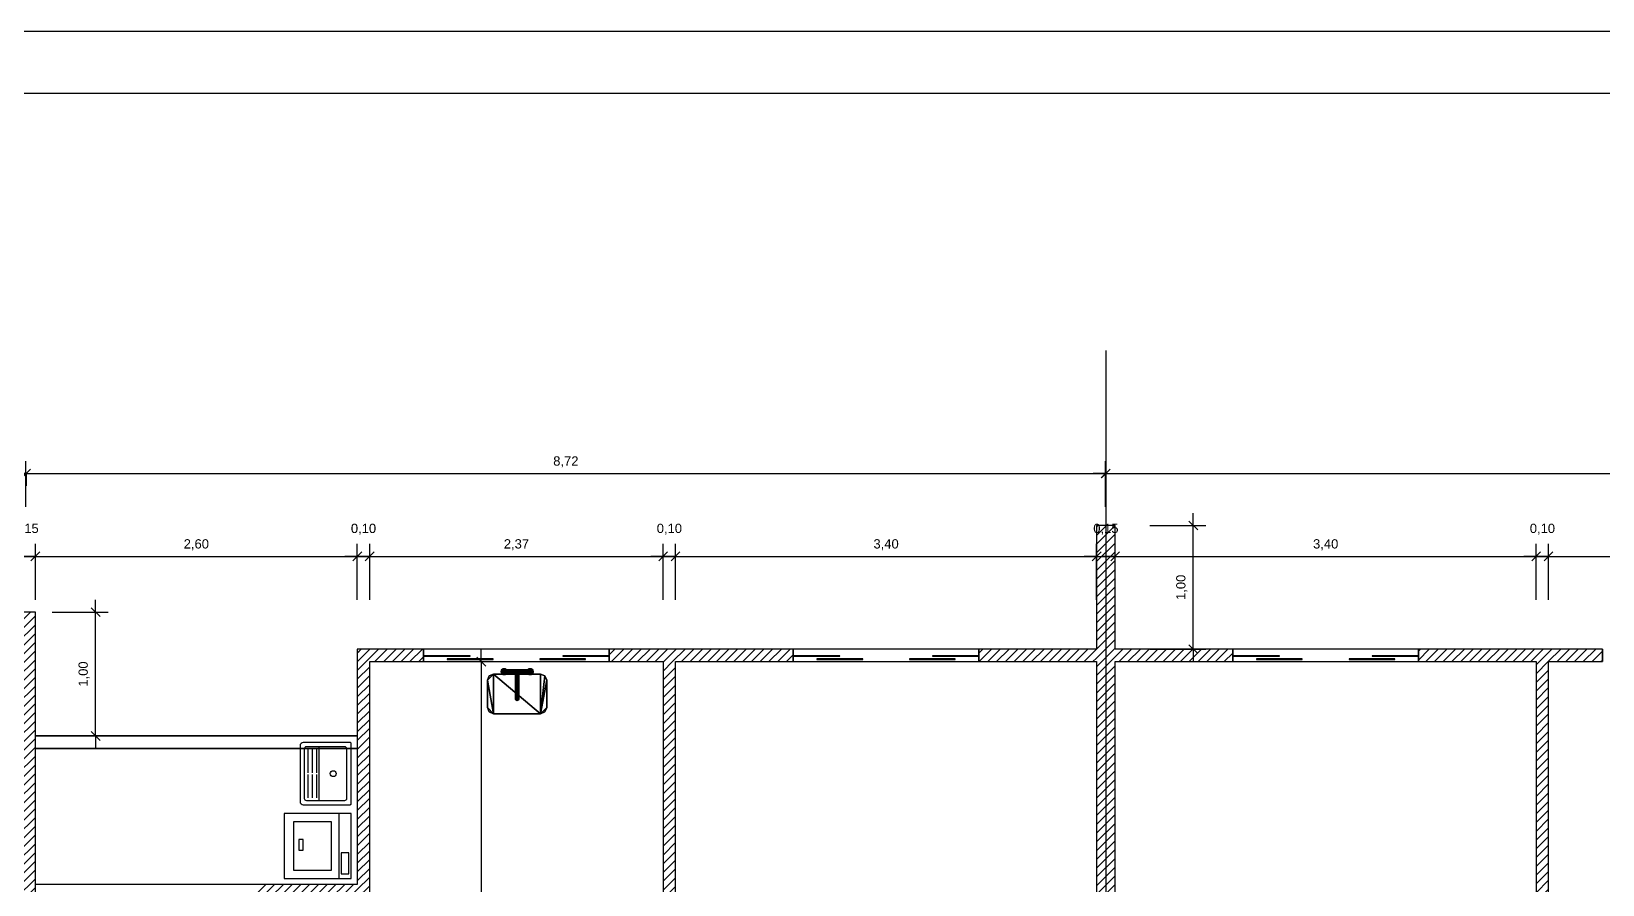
# Model space of a CAD drawing. Header units: metres. Extents: x 49 to 320, y -91 to 27.
# Drawn here: x 282.85 to 295.53, y -29.68 to -22.79 of the extents above; entities that cross this region are included whole.
import ezdxf

# ---------------------------------------------------------------- set-up
doc = ezdxf.new("R2010")
doc.units = ezdxf.units.M
doc.header["$LTSCALE"] = 0.2
for name, color, linetype in [('ARQ-___-___-CTA', 240, 'Continuous'), ('ARQ-___-___-LEG', 3, 'Continuous'), ('ARQ-___-___-VST', 9, 'Continuous'), ('ARQ-ALV', 6, 'Continuous'), ('ARQ-ALV-___-HTC', 13, 'Continuous'), ('ARQ-CXO', 2, 'Continuous'), ('ARQ-DVI', 1, 'Continuous'), ('ARQ-EQP', 24, 'Continuous'), ('ARQ-EQP-___-INT', 7, 'Continuous'), ('ARQ-PIS', 2, 'Continuous')]:
    doc.layers.add(name, color=color, linetype=linetype)
doc.styles.add('REGUA60', font='arial.ttf')
doc.dimstyles.new('Active3D', dxfattribs={"dimtxt": 1.5, "dimasz": 0.01, "dimexe": 2, "dimexo": 3, "dimgap": 0.98, "dimtad": 1, "dimlfac": -1, "dimrnd": 0.005, "dimzin": 0, "dimtxsty": 'REGUA60', "dimblk": 'COTATR', "dimcen": 4, "dimdle": 4, "dimclrt": 2, "dimadec": 0, "dimazin": 0, "dimtfac": 1, "dimtmove": 2, "dimatfit": 2, "dimfxl": 1, "dimarcsym": 0})
pattern_1 = [(45, (316.507574, -41.967676), (-0.03535534, 0.03535534), [])]

# ---------------------------------------------------------------- blocks, each defined once
blk = doc.blocks.new('EQLAV1_2')
at = {"color": 0}
blk.add_lwpolyline([(30.8, -10), (-30.8, -10), (-30.8, -73.5), (30.8, -73.5)], close=True, dxfattribs=at)
at = {"layer": 'ARQ-EQP-___-INT'}
blk.add_line((30.8, -21.3), (-30.8, -21.3), dxfattribs=at)
for points in [[(6.4, -19.6), (26.4, -19.6), (26.4, -12.1), (6.4, -12.1)], [(22.9, -64.6), (22.9, -28.8), (-23, -28.8), (-23, -64.6)], [(4, -59.7), (4, -55.7), (-6, -55.7), (-6, -59.7)]]:
    blk.add_lwpolyline(points, close=True, dxfattribs=at)
blk = doc.blocks.new('SAT13S_2')
at = {"layer": 'ARQ-EQP', "color": 0, "linetype": 'ByBlock'}
blk.add_lwpolyline([(-26.5, -48.5), (26.5, -48.5, 0.414214), (29.5, -45.5), (29.5, -1, 0.414214), (28.5, 0), (-28.5, 0, 0.414214), (-29.5, -1), (-29.5, -45.5, 0.414214)], format="xyb", close=True, dxfattribs=at)
at = {"layer": 'ARQ-EQP-___-INT'}
for points in [[(25.5, -27.7), (25.5, -6, 0.414214), (23.5, -4), (-23.5, -4, 0.414214), (-25.5, -6), (-25.5, -27.7)], [(-25.5, -27.8), (-25.5, -29.7, 0.414214), (-24.5, -30.6), (-23.2, -30.6), (23.1, -30.6), (24.5, -30.6, 0.414214), (25.5, -29.7), (25.5, -27.8)], [(-25.5, -30.5), (-25.5, -42.5, 0.414214), (-23.5, -44.5)], [(-23.5, -44.5), (23.5, -44.5, 0.414214), (25.5, -42.5), (25.5, -30.5, 0.414214)], [(-23.2, -33), (-0.9, -33, 0.414214)], [(-23.2, -37), (-0.9, -37, 0.414214)], [(-23.2, -41), (-0.9, -41, 0.414214)], [(0.8, -33), (23.1, -33, 0.414214)], [(0.8, -37), (23.1, -37, 0.414214)], [(0.8, -41), (23.1, -41, 0.414214)]]:
    blk.add_lwpolyline(points, format="xyb", dxfattribs=at)
blk.add_circle((0, -17), 2.8, dxfattribs=at)
blk = doc.blocks.new('MCCUB1_3')
at = {"color": 254}
mesh = blk.add_polyface(dxfattribs=at)
corners = [(-24, -37, 70), (-22.5, -40.5, 70), (-19, -42, 70), (-24, -15, 70), (-22.5, -11.5, 70), (-19, -10, 70), (19, -10, 70), (19, -42, 70), (24, -15, 70), (24, -37, 70), (22.5, -40.5, 70), (22.5, -11.5, 70), (-24, -37, 85), (-22.5, -40.5, 85), (-19, -42, 85), (19, -42, 85), (22.5, -40.5, 85), (24, -37, 85), (24, -15, 85), (22.5, -11.5, 85), (19, -10, 85), (-19, -10, 85), (-22.5, -11.5, 85), (-24, -15, 85)]
mesh.append_faces([[corners[k] for k in face] for face in [(9, 7, 10), (6, 8, 11)]], dxfattribs={"vtx0": -1, "color": 254})
mesh.append_faces([[corners[k] for k in face] for face in [(0, 2, 3), (3, 2, 4), (4, 2, 5), (5, 2, 6), (8, 7, 9)]], dxfattribs={"vtx0": -1, "vtx1": -1, "color": 254})
mesh.append_faces([[corners[k] for k in face] for face in [(6, 7, 8)]], dxfattribs={"vtx0": -1, "vtx1": -1, "vtx2": -1, "color": 254})
mesh.append_faces([[corners[k] for k in face] for face in [(6, 2, 7)]], dxfattribs={"vtx0": -1, "vtx2": -1, "color": 254})
mesh.append_faces([[corners[k] for k in face] for face in [(12, 13, 0), (13, 14, 1), (14, 15, 2), (15, 16, 7), (16, 17, 10), (17, 18, 9), (18, 19, 8), (19, 20, 11), (20, 21, 6), (21, 22, 5), (22, 23, 4), (23, 12, 3)]], dxfattribs={"vtx1": -1, "color": 254})
mesh.append_faces([[corners[k] for k in face] for face in [(0, 1, 2), (13, 1, 0), (14, 2, 1), (15, 7, 2), (16, 10, 7), (17, 9, 10), (18, 8, 9), (19, 11, 8), (20, 6, 11), (21, 5, 6), (22, 4, 5), (23, 3, 4), (12, 0, 3)]], dxfattribs={"vtx2": -1, "color": 254})
mesh = blk.add_polyface(dxfattribs=at)
corners = [(-1.4, -30.5, 100.3), (-1.4, -30.5, 95.5), (-0.1, -31.3, 95.5), (-0.1, -31.3, 100.6), (-1.4, -29, 99.7), (-1.4, -29, 95.5), (-0.1, -28.3, 99.4), (-0.1, -28.3, 95.5), (1.2, -29, 99.7), (1.2, -29, 95.5), (1.2, -30.5, 100.3), (1.2, -30.5, 95.5), (-1.4, -27.2, 103.6), (-0.1, -27.5, 104.3), (-1.4, -26.6, 102.1), (-0.1, -26.3, 101.3), (1.2, -26.6, 102.1), (1.2, -27.2, 103.6), (-1.4, -10.6, 103.6), (-0.1, -10.3, 104.3), (-1.4, -11.2, 102.1), (-0.1, -11.5, 101.3), (1.2, -11.2, 102.1), (1.2, -10.6, 103.6), (-1.4, -7.6, 100.5), (-0.1, -7, 101), (-1.4, -8.6, 99.5), (-0.1, -9.2, 98.9), (1.2, -8.6, 99.5), (1.2, -7.6, 100.5), (-12.1, -6.6, 100), (-12.1, -7.3, 101.3), (11.9, -7.3, 101.3), (11.9, -6.6, 100), (-12.1, -7.4, 98.7), (11.9, -7.4, 98.7), (-12.1, -8.9, 98.7), (11.9, -8.9, 98.7), (-12.1, -9.6, 100), (11.9, -9.6, 100), (-12.1, -8.8, 101.3), (11.9, -8.8, 101.3), (12.5, -6.6, 106.9), (11.2, -5.7, 106.9), (9.7, -5.7, 106.9), (8.4, -6.6, 106.9), (7.9, -8.1, 106.9), (8.4, -9.6, 106.9), (9.6, -10.5, 106.9), (12.4, -9.6, 106.9), (11.2, -10.5, 106.9), (12.9, -8.1, 106.9), (12.5, -6.6, 101.9), (11.2, -5.7, 101.9), (9.7, -5.7, 101.9), (8.4, -6.6, 101.9), (7.9, -8.1, 101.9), (8.4, -9.6, 101.9), (9.6, -10.5, 101.9), (11.2, -10.5, 101.9), (12.4, -9.6, 101.9), (12.9, -8.1, 101.9), (-8.1, -8.1, 101.9), (-8.5, -6.6, 101.9), (-8.5, -6.6, 106.9), (-8.1, -8.1, 106.9), (-8.6, -9.6, 101.9), (-8.6, -9.6, 106.9), (-9.8, -10.5, 101.9), (-9.8, -10.5, 106.9), (-11.4, -10.5, 101.9), (-11.4, -10.5, 106.9), (-12.6, -9.6, 101.9), (-12.6, -9.6, 106.9), (-13.1, -8.1, 101.9), (-13.1, -8.1, 106.9), (-12.6, -6.6, 101.9), (-12.6, -6.6, 106.9), (-11.3, -5.7, 101.9), (-11.3, -5.7, 106.9), (-9.8, -5.7, 101.9), (-9.8, -5.7, 106.9)]
mesh.append_faces([[corners[k] for k in face] for face in [(30, 31, 32, 33), (34, 30, 33, 35), (36, 34, 35, 37), (38, 36, 37, 39), (40, 38, 39, 41), (31, 40, 41, 32), (52, 53, 43, 42), (53, 54, 44, 43), (54, 55, 45, 44), (55, 56, 46, 45), (56, 57, 47, 46), (57, 58, 48, 47), (58, 59, 50, 48), (59, 60, 49, 50), (60, 61, 51, 49), (61, 52, 42, 51), (62, 63, 64, 65), (66, 62, 65, 67), (68, 66, 67, 69), (70, 68, 69, 71), (72, 70, 71, 73), (74, 72, 73, 75), (76, 74, 75, 77), (78, 76, 77, 79), (80, 78, 79, 81), (63, 80, 81, 64)]], dxfattribs={"color": 254})
mesh.append_faces([[corners[k] for k in face] for face in [(32, 37, 35, 33), (49, 48, 50), (42, 49, 51), (64, 67, 65), (67, 71, 69)]], dxfattribs={"vtx0": -1, "color": 254})
mesh.append_faces([[corners[k] for k in face] for face in [(32, 39, 37), (42, 44, 45), (42, 45, 46), (42, 46, 47), (42, 47, 48), (64, 73, 71), (64, 75, 73), (64, 77, 75), (64, 79, 77)]], dxfattribs={"vtx0": -1, "vtx2": -1, "color": 254})
mesh.append_faces([[corners[k] for k in face] for face in [(24, 18, 19, 25), (26, 20, 18, 24), (27, 21, 20, 26), (28, 22, 21, 27), (29, 23, 22, 28), (25, 19, 23, 29)]], dxfattribs={"vtx1": -1, "color": 254})
mesh.append_faces([[corners[k] for k in face] for face in [(36, 38, 31)]], dxfattribs={"vtx1": -1, "vtx2": -1, "color": 254})
mesh.append_faces([[corners[k] for k in face] for face in [(12, 0, 3, 13), (14, 4, 0, 12), (15, 6, 4, 14), (16, 8, 6, 15), (17, 10, 8, 16), (13, 3, 10, 17), (18, 12, 13, 19), (20, 14, 12, 18), (21, 15, 14, 20), (22, 16, 15, 21), (23, 17, 16, 22), (19, 13, 17, 23)]], dxfattribs={"vtx1": -1, "vtx3": -1, "color": 254})
mesh.append_faces([[corners[k] for k in face] for face in [(32, 41, 39), (30, 34, 36, 31), (38, 40, 31), (42, 43, 44), (64, 81, 79)]], dxfattribs={"vtx2": -1, "color": 254})
mesh.append_faces([[corners[k] for k in face] for face in [(0, 1, 2, 3), (4, 5, 1, 0), (6, 7, 5, 4), (8, 9, 7, 6), (10, 11, 9, 8), (3, 2, 11, 10)]], dxfattribs={"vtx3": -1, "color": 254})
blk = doc.blocks.new('COTATR')
at = {"color": 6}
blk.add_line((-71, -71), (71, 71), dxfattribs=at)
at = {"color": 0, "linetype": 'ByBlock'}
blk.add_line((0, 0), (200, 0), dxfattribs=at)
blk = doc.blocks.new('*D664')
at = {"layer": 'ARQ-___-___-CTA', "color": 0, "lineweight": -2, "transparency": 16777216}
for p, q in [((282.879, -27.382), (282.879, -26.932)), ((282.729, -27.032), (282.878, -27.032))]:
    blk.add_line(p, q, dxfattribs=at)
at = {"layer": 'Defpoints', "color": 0, "transparency": 16777216}
for p in [(282.879, -27.032), (282.729, -27.532), (282.879, -27.532)]:
    blk.add_point(p, dxfattribs=at)
at = {"layer": 'ARQ-___-___-CTA', "color": 0, "lineweight": -2, "transparency": 16777216, "xscale": 0.0005, "yscale": 0.0005, "zscale": 0.0005, "rotation": 180}
blk.add_blockref('COTATR', (282.729, -27.032), dxfattribs=at)
at = {"layer": 'ARQ-___-___-CTA', "color": 0, "lineweight": -2, "transparency": 16777216, "xscale": 0.0005, "yscale": 0.0005, "zscale": 0.0005}
blk.add_blockref('COTATR', (282.879, -27.032), dxfattribs=at)
at = {"layer": 'ARQ-___-___-CTA', "color": 2, "transparency": 16777216, "insert": (282.804, -26.813), "char_height": 0.075, "attachment_point": 5, "style": 'REGUA60'}
blk.add_mtext('0,15', dxfattribs=at)
blk = doc.blocks.new('*D665')
at = {"layer": 'ARQ-___-___-CTA', "color": 0, "lineweight": -2, "transparency": 16777216}
for p, q in [((285.479, -27.382), (285.479, -26.932)), ((282.879, -27.032), (285.478, -27.032))]:
    blk.add_line(p, q, dxfattribs=at)
at = {"layer": 'Defpoints', "color": 0, "transparency": 16777216}
for p in [(285.479, -27.032), (282.879, -27.532), (285.479, -27.532)]:
    blk.add_point(p, dxfattribs=at)
at = {"layer": 'ARQ-___-___-CTA', "color": 0, "lineweight": -2, "transparency": 16777216, "xscale": 0.0005, "yscale": 0.0005, "zscale": 0.0005, "rotation": 180}
blk.add_blockref('COTATR', (282.879, -27.032), dxfattribs=at)
at = {"layer": 'ARQ-___-___-CTA', "color": 0, "lineweight": -2, "transparency": 16777216, "xscale": 0.0005, "yscale": 0.0005, "zscale": 0.0005}
blk.add_blockref('COTATR', (285.479, -27.032), dxfattribs=at)
at = {"layer": 'ARQ-___-___-CTA', "color": 2, "transparency": 16777216, "insert": (284.179, -26.938), "char_height": 0.075, "attachment_point": 5, "style": 'REGUA60'}
blk.add_mtext('2,60', dxfattribs=at)
blk = doc.blocks.new('*D666')
at = {"layer": 'ARQ-___-___-CTA', "color": 0, "lineweight": -2, "transparency": 16777216}
for p, q in [((285.579, -27.382), (285.579, -26.932)), ((285.479, -27.032), (285.578, -27.032))]:
    blk.add_line(p, q, dxfattribs=at)
at = {"layer": 'Defpoints', "color": 0, "transparency": 16777216}
for p in [(285.579, -27.032), (285.479, -27.532), (285.579, -27.532)]:
    blk.add_point(p, dxfattribs=at)
at = {"layer": 'ARQ-___-___-CTA', "color": 0, "lineweight": -2, "transparency": 16777216, "xscale": 0.0005, "yscale": 0.0005, "zscale": 0.0005, "rotation": 180}
blk.add_blockref('COTATR', (285.479, -27.032), dxfattribs=at)
at = {"layer": 'ARQ-___-___-CTA', "color": 0, "lineweight": -2, "transparency": 16777216, "xscale": 0.0005, "yscale": 0.0005, "zscale": 0.0005}
blk.add_blockref('COTATR', (285.579, -27.032), dxfattribs=at)
at = {"layer": 'ARQ-___-___-CTA', "color": 2, "transparency": 16777216, "insert": (285.529, -26.813), "char_height": 0.075, "attachment_point": 5, "style": 'REGUA60'}
blk.add_mtext('0,10', dxfattribs=at)
blk = doc.blocks.new('*D667')
at = {"layer": 'ARQ-___-___-CTA', "color": 0, "lineweight": -2, "transparency": 16777216}
for p, q in [((287.949, -27.382), (287.949, -26.932)), ((285.579, -27.032), (287.948, -27.032))]:
    blk.add_line(p, q, dxfattribs=at)
at = {"layer": 'Defpoints', "color": 0, "transparency": 16777216}
for p in [(287.949, -27.032), (285.579, -27.532), (287.949, -27.532)]:
    blk.add_point(p, dxfattribs=at)
at = {"layer": 'ARQ-___-___-CTA', "color": 0, "lineweight": -2, "transparency": 16777216, "xscale": 0.0005, "yscale": 0.0005, "zscale": 0.0005, "rotation": 180}
blk.add_blockref('COTATR', (285.579, -27.032), dxfattribs=at)
at = {"layer": 'ARQ-___-___-CTA', "color": 0, "lineweight": -2, "transparency": 16777216, "xscale": 0.0005, "yscale": 0.0005, "zscale": 0.0005}
blk.add_blockref('COTATR', (287.949, -27.032), dxfattribs=at)
at = {"layer": 'ARQ-___-___-CTA', "color": 2, "transparency": 16777216, "insert": (286.764, -26.938), "char_height": 0.075, "attachment_point": 5, "style": 'REGUA60'}
blk.add_mtext('2,37', dxfattribs=at)
blk = doc.blocks.new('*D668')
at = {"layer": 'ARQ-___-___-CTA', "color": 0, "lineweight": -2, "transparency": 16777216}
for p, q in [((288.049, -27.382), (288.049, -26.932)), ((287.949, -27.032), (288.048, -27.032))]:
    blk.add_line(p, q, dxfattribs=at)
at = {"layer": 'Defpoints', "color": 0, "transparency": 16777216}
for p in [(288.049, -27.032), (287.949, -27.532), (288.049, -27.532)]:
    blk.add_point(p, dxfattribs=at)
at = {"layer": 'ARQ-___-___-CTA', "color": 0, "lineweight": -2, "transparency": 16777216, "xscale": 0.0005, "yscale": 0.0005, "zscale": 0.0005, "rotation": 180}
blk.add_blockref('COTATR', (287.949, -27.032), dxfattribs=at)
at = {"layer": 'ARQ-___-___-CTA', "color": 0, "lineweight": -2, "transparency": 16777216, "xscale": 0.0005, "yscale": 0.0005, "zscale": 0.0005}
blk.add_blockref('COTATR', (288.049, -27.032), dxfattribs=at)
at = {"layer": 'ARQ-___-___-CTA', "color": 2, "transparency": 16777216, "insert": (287.999, -26.813), "char_height": 0.075, "attachment_point": 5, "style": 'REGUA60'}
blk.add_mtext('0,10', dxfattribs=at)
blk = doc.blocks.new('*D669')
at = {"layer": 'ARQ-___-___-CTA', "color": 0, "lineweight": -2, "transparency": 16777216}
for p, q in [((291.449, -27.382), (291.449, -26.932)), ((288.049, -27.032), (291.448, -27.032))]:
    blk.add_line(p, q, dxfattribs=at)
at = {"layer": 'Defpoints', "color": 0, "transparency": 16777216}
for p in [(291.449, -27.032), (288.049, -27.532), (291.449, -27.532)]:
    blk.add_point(p, dxfattribs=at)
at = {"layer": 'ARQ-___-___-CTA', "color": 0, "lineweight": -2, "transparency": 16777216, "xscale": 0.0005, "yscale": 0.0005, "zscale": 0.0005, "rotation": 180}
blk.add_blockref('COTATR', (288.049, -27.032), dxfattribs=at)
at = {"layer": 'ARQ-___-___-CTA', "color": 0, "lineweight": -2, "transparency": 16777216, "xscale": 0.0005, "yscale": 0.0005, "zscale": 0.0005}
blk.add_blockref('COTATR', (291.449, -27.032), dxfattribs=at)
at = {"layer": 'ARQ-___-___-CTA', "color": 2, "transparency": 16777216, "insert": (289.749, -26.938), "char_height": 0.075, "attachment_point": 5, "style": 'REGUA60'}
blk.add_mtext('3,40', dxfattribs=at)
blk = doc.blocks.new('*D670')
at = {"layer": 'ARQ-___-___-CTA', "color": 0, "lineweight": -2, "transparency": 16777216}
for p, q in [((291.599, -27.382), (291.599, -26.932)), ((291.449, -27.032), (291.598, -27.032))]:
    blk.add_line(p, q, dxfattribs=at)
at = {"layer": 'Defpoints', "color": 0, "transparency": 16777216}
for p in [(291.599, -27.032), (291.449, -27.532), (291.599, -27.532)]:
    blk.add_point(p, dxfattribs=at)
at = {"layer": 'ARQ-___-___-CTA', "color": 0, "lineweight": -2, "transparency": 16777216, "xscale": 0.0005, "yscale": 0.0005, "zscale": 0.0005, "rotation": 180}
blk.add_blockref('COTATR', (291.449, -27.032), dxfattribs=at)
at = {"layer": 'ARQ-___-___-CTA', "color": 0, "lineweight": -2, "transparency": 16777216, "xscale": 0.0005, "yscale": 0.0005, "zscale": 0.0005}
blk.add_blockref('COTATR', (291.599, -27.032), dxfattribs=at)
at = {"layer": 'ARQ-___-___-CTA', "color": 2, "transparency": 16777216, "insert": (291.524, -26.813), "char_height": 0.075, "attachment_point": 5, "style": 'REGUA60'}
blk.add_mtext('0,15', dxfattribs=at)
blk = doc.blocks.new('*D671')
at = {"layer": 'ARQ-___-___-CTA', "color": 0, "lineweight": -2, "transparency": 16777216}
for p, q in [((294.999, -27.382), (294.999, -26.932)), ((291.599, -27.032), (294.998, -27.032))]:
    blk.add_line(p, q, dxfattribs=at)
at = {"layer": 'Defpoints', "color": 0, "transparency": 16777216}
for p in [(294.999, -27.032), (291.599, -27.532), (294.999, -27.532)]:
    blk.add_point(p, dxfattribs=at)
at = {"layer": 'ARQ-___-___-CTA', "color": 0, "lineweight": -2, "transparency": 16777216, "xscale": 0.0005, "yscale": 0.0005, "zscale": 0.0005, "rotation": 180}
blk.add_blockref('COTATR', (291.599, -27.032), dxfattribs=at)
at = {"layer": 'ARQ-___-___-CTA', "color": 0, "lineweight": -2, "transparency": 16777216, "xscale": 0.0005, "yscale": 0.0005, "zscale": 0.0005}
blk.add_blockref('COTATR', (294.999, -27.032), dxfattribs=at)
at = {"layer": 'ARQ-___-___-CTA', "color": 2, "transparency": 16777216, "insert": (293.299, -26.938), "char_height": 0.075, "attachment_point": 5, "style": 'REGUA60'}
blk.add_mtext('3,40', dxfattribs=at)
blk = doc.blocks.new('*D672')
at = {"layer": 'ARQ-___-___-CTA', "color": 0, "lineweight": -2, "transparency": 16777216}
for p, q in [((295.099, -27.382), (295.099, -26.932)), ((294.999, -27.032), (295.098, -27.032))]:
    blk.add_line(p, q, dxfattribs=at)
at = {"layer": 'Defpoints', "color": 0, "transparency": 16777216}
for p in [(295.099, -27.032), (294.999, -27.532), (295.099, -27.532)]:
    blk.add_point(p, dxfattribs=at)
at = {"layer": 'ARQ-___-___-CTA', "color": 0, "lineweight": -2, "transparency": 16777216, "xscale": 0.0005, "yscale": 0.0005, "zscale": 0.0005, "rotation": 180}
blk.add_blockref('COTATR', (294.999, -27.032), dxfattribs=at)
at = {"layer": 'ARQ-___-___-CTA', "color": 0, "lineweight": -2, "transparency": 16777216, "xscale": 0.0005, "yscale": 0.0005, "zscale": 0.0005}
blk.add_blockref('COTATR', (295.099, -27.032), dxfattribs=at)
at = {"layer": 'ARQ-___-___-CTA', "color": 2, "transparency": 16777216, "insert": (295.049, -26.813), "char_height": 0.075, "attachment_point": 5, "style": 'REGUA60'}
blk.add_mtext('0,10', dxfattribs=at)
blk = doc.blocks.new('*D673')
at = {"layer": 'ARQ-___-___-CTA', "color": 0, "lineweight": -2, "transparency": 16777216}
for p, q in [((297.469, -27.382), (297.469, -26.932)), ((295.099, -27.032), (297.468, -27.032))]:
    blk.add_line(p, q, dxfattribs=at)
at = {"layer": 'Defpoints', "color": 0, "transparency": 16777216}
for p in [(297.469, -27.032), (295.099, -27.532), (297.469, -27.532)]:
    blk.add_point(p, dxfattribs=at)
at = {"layer": 'ARQ-___-___-CTA', "color": 0, "lineweight": -2, "transparency": 16777216, "xscale": 0.0005, "yscale": 0.0005, "zscale": 0.0005, "rotation": 180}
blk.add_blockref('COTATR', (295.099, -27.032), dxfattribs=at)
at = {"layer": 'ARQ-___-___-CTA', "color": 0, "lineweight": -2, "transparency": 16777216, "xscale": 0.0005, "yscale": 0.0005, "zscale": 0.0005}
blk.add_blockref('COTATR', (297.469, -27.032), dxfattribs=at)
at = {"layer": 'ARQ-___-___-CTA', "color": 2, "transparency": 16777216, "insert": (296.284, -26.938), "char_height": 0.075, "attachment_point": 5, "style": 'REGUA60'}
blk.add_mtext('2,37', dxfattribs=at)
blk = doc.blocks.new('*D635')
at = {"layer": 'ARQ-___-___-CTA', "color": 0, "lineweight": -2, "transparency": 16777216}
for p, q in [((291.88, -26.782), (292.33, -26.782)), ((292.23, -27.781), (292.23, -26.782)), ((291.88, -27.782), (292.33, -27.782))]:
    blk.add_line(p, q, dxfattribs=at)
at = {"layer": 'Defpoints', "color": 0, "transparency": 16777216}
for p in [(291.73, -26.782), (292.23, -26.782), (291.73, -27.782)]:
    blk.add_point(p, dxfattribs=at)
at = {"layer": 'ARQ-___-___-CTA', "color": 0, "lineweight": -2, "transparency": 16777216, "xscale": 0.0005, "yscale": 0.0005, "zscale": 0.0005}
for p, rotation in [((292.23, -26.782), 90), ((292.23, -27.782), 270)]:
    blk.add_blockref('COTATR', p, dxfattribs=dict(at, rotation=rotation))
at = {"layer": 'ARQ-___-___-CTA', "color": 2, "transparency": 16777216, "insert": (292.136, -27.282), "char_height": 0.075, "attachment_point": 5, "rotation": 90, "style": 'REGUA60'}
blk.add_mtext('1,00', dxfattribs=at)
blk = doc.blocks.new('*D626')
at = {"layer": 'ARQ-___-___-CTA', "color": 0, "lineweight": -2, "transparency": 16777216}
for p, q in [((283.016, -27.482), (283.466, -27.482)), ((283.366, -28.481), (283.366, -27.482)), ((283.016, -28.482), (283.466, -28.482))]:
    blk.add_line(p, q, dxfattribs=at)
at = {"layer": 'Defpoints', "color": 0, "transparency": 16777216}
for p in [(282.866, -27.482), (283.366, -27.482), (282.866, -28.482)]:
    blk.add_point(p, dxfattribs=at)
at = {"layer": 'ARQ-___-___-CTA', "color": 0, "lineweight": -2, "transparency": 16777216, "xscale": 0.0005, "yscale": 0.0005, "zscale": 0.0005}
for p, rotation in [((283.366, -27.482), 90), ((283.366, -28.482), 270)]:
    blk.add_blockref('COTATR', p, dxfattribs=dict(at, rotation=rotation))
at = {"layer": 'ARQ-___-___-CTA', "color": 2, "transparency": 16777216, "insert": (283.272, -27.982), "char_height": 0.075, "attachment_point": 5, "rotation": 90, "style": 'REGUA60'}
blk.add_mtext('1,00', dxfattribs=at)
blk = doc.blocks.new('*D627')
at = {"layer": 'ARQ-___-___-CTA', "color": 0, "lineweight": -2, "transparency": 16777216}
for p, q in [((286.13, -27.882), (286.58, -27.882)), ((286.48, -27.882), (286.48, -30.736)), ((286.48, -34.681), (286.48, -31.029)), ((286.13, -34.682), (286.58, -34.682))]:
    blk.add_line(p, q, dxfattribs=at)
at = {"layer": 'Defpoints', "color": 0, "transparency": 16777216}
for p in [(285.98, -27.882), (286.48, -27.882), (285.98, -34.682)]:
    blk.add_point(p, dxfattribs=at)
at = {"layer": 'ARQ-___-___-CTA', "color": 0, "lineweight": -2, "transparency": 16777216, "xscale": 0.0005, "yscale": 0.0005, "zscale": 0.0005}
for p, rotation in [((286.48, -27.882), 90), ((286.48, -34.682), 270)]:
    blk.add_blockref('COTATR', p, dxfattribs=dict(at, rotation=rotation))
at = {"layer": 'ARQ-___-___-CTA', "color": 2, "transparency": 16777216, "insert": (286.48, -30.883), "char_height": 0.075, "attachment_point": 5, "rotation": 90, "style": 'REGUA60'}
blk.add_mtext('6,80', dxfattribs=at)
blk = doc.blocks.new('*D689')
at = {"layer": 'ARQ-___-___-LEG', "color": 0, "lineweight": -2, "transparency": 16777216}
for p, q in [((274.084, -26.632), (274.084, -26.263)), ((274.084, -26.363), (282.803, -26.363)), ((282.804, -26.372), (282.804, -26.463))]:
    blk.add_line(p, q, dxfattribs=at)
at = {"layer": 'Defpoints', "color": 0, "transparency": 16777216}
for p in [(282.804, -26.222), (282.804, -26.363), (274.084, -26.782)]:
    blk.add_point(p, dxfattribs=at)
at = {"layer": 'ARQ-___-___-LEG', "color": 0, "lineweight": -2, "transparency": 16777216, "xscale": 0.0005, "yscale": 0.0005, "zscale": 0.0005, "rotation": 180}
blk.add_blockref('COTATR', (274.084, -26.363), dxfattribs=at)
at = {"layer": 'ARQ-___-___-LEG', "color": 0, "lineweight": -2, "transparency": 16777216, "xscale": 0.0005, "yscale": 0.0005, "zscale": 0.0005}
blk.add_blockref('COTATR', (282.804, -26.363), dxfattribs=at)
at = {"layer": 'ARQ-___-___-LEG', "color": 2, "transparency": 16777216, "insert": (278.444, -26.269), "char_height": 0.075, "attachment_point": 5, "style": 'REGUA60'}
blk.add_mtext('8,72', dxfattribs=at)
blk = doc.blocks.new('*D690')
at = {"layer": 'ARQ-___-___-LEG', "color": 0, "lineweight": -2, "transparency": 16777216}
for p, q in [((282.803, -26.632), (282.803, -26.263)), ((282.803, -26.363), (291.522, -26.363)), ((291.523, -26.372), (291.523, -26.463))]:
    blk.add_line(p, q, dxfattribs=at)
at = {"layer": 'Defpoints', "color": 0, "transparency": 16777216}
for p in [(291.523, -26.222), (291.523, -26.363), (282.803, -26.782)]:
    blk.add_point(p, dxfattribs=at)
at = {"layer": 'ARQ-___-___-LEG', "color": 0, "lineweight": -2, "transparency": 16777216, "xscale": 0.0005, "yscale": 0.0005, "zscale": 0.0005, "rotation": 180}
blk.add_blockref('COTATR', (282.803, -26.363), dxfattribs=at)
at = {"layer": 'ARQ-___-___-LEG', "color": 0, "lineweight": -2, "transparency": 16777216, "xscale": 0.0005, "yscale": 0.0005, "zscale": 0.0005}
blk.add_blockref('COTATR', (291.523, -26.363), dxfattribs=at)
at = {"layer": 'ARQ-___-___-LEG', "color": 2, "transparency": 16777216, "insert": (287.163, -26.269), "char_height": 0.075, "attachment_point": 5, "style": 'REGUA60'}
blk.add_mtext('8,72', dxfattribs=at)
blk = doc.blocks.new('*D691')
at = {"layer": 'ARQ-___-___-LEG', "color": 0, "lineweight": -2, "transparency": 16777216}
for p, q in [((291.522, -26.632), (291.522, -26.263)), ((291.522, -26.363), (300.241, -26.363)), ((300.242, -26.372), (300.242, -26.463))]:
    blk.add_line(p, q, dxfattribs=at)
at = {"layer": 'Defpoints', "color": 0, "transparency": 16777216}
for p in [(300.242, -26.222), (300.242, -26.363), (291.522, -26.782)]:
    blk.add_point(p, dxfattribs=at)
at = {"layer": 'ARQ-___-___-LEG', "color": 0, "lineweight": -2, "transparency": 16777216, "xscale": 0.0005, "yscale": 0.0005, "zscale": 0.0005, "rotation": 180}
blk.add_blockref('COTATR', (291.522, -26.363), dxfattribs=at)
at = {"layer": 'ARQ-___-___-LEG', "color": 0, "lineweight": -2, "transparency": 16777216, "xscale": 0.0005, "yscale": 0.0005, "zscale": 0.0005}
blk.add_blockref('COTATR', (300.242, -26.363), dxfattribs=at)
at = {"layer": 'ARQ-___-___-LEG', "color": 2, "transparency": 16777216, "insert": (295.882, -26.269), "char_height": 0.075, "attachment_point": 5, "style": 'REGUA60'}
blk.add_mtext('8,72', dxfattribs=at)

msp = doc.modelspace()

# ---------------------------------------------------------------- hatches: boundary and pattern name
at = {"layer": 'ARQ-ALV-___-HTC'}
h = msp.add_hatch(dxfattribs=at)
h.set_pattern_fill('_U', color=256, scale=0.05, angle=45, style=0, pattern_type=0)
h.set_pattern_definition(pattern_1)
h.paths.add_polyline_path([(291.599, -35.782), (291.599, -26.782), (291.449, -26.782), (291.449, -35.782)])
h = msp.add_hatch(dxfattribs=at)
h.set_pattern_fill('_U', color=256, scale=0.05, angle=45, style=0, pattern_type=0)
h.set_pattern_definition(pattern_1)
h.paths.add_polyline_path([(282.879, -35.782), (282.879, -27.482), (282.729, -27.482), (282.729, -35.782)])
h = msp.add_hatch(dxfattribs=at)
h.set_pattern_fill('_U', color=256, scale=0.05, angle=45, style=0, pattern_type=0)
h.set_pattern_definition(pattern_1)
h.paths.add_polyline_path([(285.479, -33.702), (285.579, -33.702), (285.579, -30.762), (285.479, -30.762)])
h.paths.add_polyline_path([(285.579, -29.882), (285.579, -27.882), (285.479, -27.782), (285.479, -29.882)])
h.paths.add_polyline_path([(285.479, -34.582), (285.479, -34.782), (285.579, -34.682), (285.579, -34.582)])
h = msp.add_hatch(dxfattribs=at)
h.set_pattern_fill('_U', color=256, scale=0.05, angle=45, style=0, pattern_type=0)
h.set_pattern_definition(pattern_1)
h.paths.add_polyline_path([(290.499, -27.882), (291.449, -27.882), (291.449, -27.782), (290.499, -27.782)])
h.paths.add_polyline_path([(288.999, -27.882), (288.999, -27.782), (287.514, -27.782), (287.514, -27.882)])
h.paths.add_polyline_path([(286.014, -27.882), (286.014, -27.782), (285.479, -27.782), (285.579, -27.882)])
h = msp.add_hatch(dxfattribs=at)
h.set_pattern_fill('_U', color=256, scale=0.05, angle=45, style=0, pattern_type=0)
h.set_pattern_definition(pattern_1)
h.paths.add_polyline_path([(291.599, -27.782), (291.599, -27.882), (292.549, -27.882), (292.549, -27.782)])
h.paths.add_polyline_path([(297.034, -27.782), (297.034, -27.882), (297.469, -27.882), (297.569, -27.782)])
h.paths.add_polyline_path([(295.534, -27.782), (294.049, -27.782), (294.049, -27.882), (295.534, -27.882)])
h = msp.add_hatch(dxfattribs=at)
h.set_pattern_fill('_U', color=256, scale=0.05, angle=45, style=0, pattern_type=0)
h.set_pattern_definition(pattern_1)
h.paths.add_polyline_path([(288.049, -34.682), (288.049, -31.722), (287.949, -31.722), (287.949, -34.682)])
h.paths.add_polyline_path([(287.949, -27.882), (287.949, -30.842), (288.049, -30.842), (288.049, -27.882)])
h = msp.add_hatch(dxfattribs=at)
h.set_pattern_fill('_U', color=256, scale=0.05, angle=45, style=0, pattern_type=0)
h.set_pattern_definition(pattern_1)
h.paths.add_polyline_path([(294.999, -27.882), (294.999, -30.842), (295.099, -30.842), (295.099, -27.882)])
h.paths.add_polyline_path([(295.099, -34.682), (295.099, -31.722), (294.999, -31.722), (294.999, -34.682)])
h = msp.add_hatch(dxfattribs=at)
h.set_pattern_fill('_U', color=256, scale=0.05, angle=45, style=0, pattern_type=0)
h.set_pattern_definition(pattern_1)
h.paths.add_polyline_path([(285.479, -29.782), (285.479, -29.682), (284.679, -29.682), (284.679, -29.782)])

# ---------------------------------------------------------------- linework, layer by layer
at = {"color": 15}
msp.add_line((320.321, -22.794), (270.99, -22.794), dxfattribs=at)
at = {"color": 0}
msp.add_line((319.821, -23.294), (272.24, -23.294), dxfattribs=at)
at = {"layer": 'ARQ-___-___-LEG', "const_width": 0.01}
for points in [[(291.524, -26.222), (291.524, -25.37)], [(291.524, -26.782), (291.524, -26.222), (291.524, -38.148)]]:
    msp.add_lwpolyline(points, dxfattribs=at)
at = {"layer": 'ARQ-___-___-VST'}
for p, q in [((287.513, -27.782), (286.015, -27.782)), ((290.498, -27.782), (289, -27.782)), ((294.048, -27.782), (292.55, -27.782)), ((286.015, -27.882), (287.513, -27.882)), ((289, -27.882), (290.498, -27.882)), ((292.55, -27.882), (294.048, -27.882))]:
    msp.add_line(p, q, dxfattribs=at)
at = {"layer": 'ARQ-ALV'}
for p, q in [((291.449, -26.782), (291.449, -27.782)), ((291.599, -26.782), (291.449, -26.782)), ((291.599, -27.782), (291.599, -26.782)), ((282.879, -27.482), (282.729, -27.482)), ((282.879, -35.782), (282.879, -27.482)), ((285.479, -27.782), (285.479, -29.682)), ((286.014, -27.782), (285.479, -27.782)), ((286.014, -27.882), (286.014, -27.782)), ((287.514, -27.782), (287.514, -27.882)), ((288.999, -27.782), (287.514, -27.782)), ((288.999, -27.882), (288.999, -27.782)), ((290.499, -27.782), (290.499, -27.882)), ((291.449, -27.782), (290.499, -27.782)), ((292.549, -27.782), (291.599, -27.782)), ((292.549, -27.882), (292.549, -27.782)), ((294.049, -27.782), (294.049, -27.882)), ((295.534, -27.782), (294.049, -27.782)), ((295.534, -27.882), (295.534, -27.782)), ((285.579, -29.882), (285.579, -27.882)), ((285.579, -27.882), (286.014, -27.882)), ((287.514, -27.882), (287.949, -27.882)), ((287.949, -27.882), (287.949, -30.842)), ((288.049, -30.532), (288.049, -27.882)), ((288.049, -27.882), (288.999, -27.882)), ((290.499, -27.882), (291.449, -27.882)), ((291.449, -27.882), (291.449, -30.532)), ((291.599, -30.532), (291.599, -27.882)), ((291.599, -27.882), (292.549, -27.882)), ((294.049, -27.882), (294.999, -27.882)), ((294.999, -27.882), (294.999, -30.532)), ((295.099, -30.842), (295.099, -27.882)), ((295.099, -27.882), (295.534, -27.882)), ((285.479, -29.682), (282.879, -29.682))]:
    msp.add_line(p, q, dxfattribs=at)
at = {"layer": 'ARQ-CXO'}
for p, q in [((286.015, -27.782), (286.014, -27.782)), ((286.014, -27.782), (286.014, -27.882)), ((286.015, -27.882), (286.015, -27.782)), ((287.514, -27.782), (287.513, -27.782)), ((287.513, -27.782), (287.513, -27.882)), ((287.514, -27.882), (287.514, -27.782)), ((289, -27.782), (288.999, -27.782)), ((288.999, -27.782), (288.999, -27.882)), ((289, -27.882), (289, -27.782)), ((290.499, -27.782), (290.498, -27.782)), ((290.498, -27.782), (290.498, -27.882)), ((290.499, -27.882), (290.499, -27.782)), ((292.55, -27.782), (292.549, -27.782)), ((292.549, -27.782), (292.549, -27.882)), ((292.55, -27.882), (292.55, -27.782)), ((294.049, -27.782), (294.048, -27.782)), ((294.048, -27.782), (294.048, -27.882)), ((294.049, -27.882), (294.049, -27.782)), ((295.535, -27.782), (295.534, -27.782)), ((295.534, -27.782), (295.534, -27.882)), ((295.535, -27.882), (295.535, -27.782)), ((286.014, -27.882), (286.015, -27.882)), ((287.513, -27.882), (287.514, -27.882)), ((288.999, -27.882), (289, -27.882)), ((290.498, -27.882), (290.499, -27.882)), ((292.549, -27.882), (292.55, -27.882)), ((294.048, -27.882), (294.049, -27.882)), ((295.534, -27.882), (295.535, -27.882))]:
    msp.add_line(p, q, dxfattribs=at)
at = {"layer": 'ARQ-DVI'}
for p, q in [((286.39, -27.834), (286.021, -27.834)), ((286.021, -27.834), (286.021, -27.839)), ((286.021, -27.839), (286.39, -27.839)), ((286.575, -27.859), (286.205, -27.859)), ((286.205, -27.859), (286.205, -27.864)), ((286.205, -27.864), (286.575, -27.864)), ((286.39, -27.839), (286.39, -27.834)), ((286.575, -27.864), (286.575, -27.859)), ((287.322, -27.859), (286.953, -27.859)), ((286.953, -27.859), (286.953, -27.864)), ((286.953, -27.864), (287.322, -27.864)), ((287.507, -27.834), (287.138, -27.834)), ((287.138, -27.834), (287.138, -27.839)), ((287.138, -27.839), (287.507, -27.839)), ((287.322, -27.864), (287.322, -27.859)), ((287.507, -27.839), (287.507, -27.834)), ((289.375, -27.834), (289.006, -27.834)), ((289.006, -27.834), (289.006, -27.839)), ((289.006, -27.839), (289.375, -27.839)), ((289.56, -27.859), (289.19, -27.859)), ((289.19, -27.859), (289.19, -27.864)), ((289.19, -27.864), (289.56, -27.864)), ((289.375, -27.839), (289.375, -27.834)), ((289.56, -27.864), (289.56, -27.859)), ((290.307, -27.859), (289.938, -27.859)), ((289.938, -27.859), (289.938, -27.864)), ((289.938, -27.864), (290.307, -27.864)), ((290.492, -27.834), (290.123, -27.834)), ((290.123, -27.834), (290.123, -27.839)), ((290.123, -27.839), (290.492, -27.839)), ((290.307, -27.864), (290.307, -27.859)), ((290.492, -27.839), (290.492, -27.834)), ((292.925, -27.834), (292.556, -27.834)), ((292.556, -27.834), (292.556, -27.839)), ((292.556, -27.839), (292.925, -27.839)), ((293.11, -27.859), (292.74, -27.859)), ((292.74, -27.859), (292.74, -27.864)), ((292.74, -27.864), (293.11, -27.864)), ((292.925, -27.839), (292.925, -27.834)), ((293.11, -27.864), (293.11, -27.859)), ((293.857, -27.859), (293.488, -27.859)), ((293.488, -27.859), (293.488, -27.864)), ((293.488, -27.864), (293.857, -27.864)), ((294.042, -27.834), (293.673, -27.834)), ((293.673, -27.834), (293.673, -27.839)), ((293.673, -27.839), (294.042, -27.839)), ((293.857, -27.864), (293.857, -27.859)), ((294.042, -27.839), (294.042, -27.834))]:
    msp.add_line(p, q, dxfattribs=at)
at = {"layer": 'ARQ-PIS'}
for p, q in [((282.879, -28.482), (285.479, -28.482)), ((285.479, -28.482), (282.879, -28.482)), ((282.879, -28.582), (285.479, -28.582)), ((285.479, -28.582), (282.879, -28.582))]:
    msp.add_line(p, q, dxfattribs=at)

# ---------------------------------------------------------------- block references
at = {"layer": 'ARQ-___-___-VST', "xscale": -0.01, "yscale": 0.01, "zscale": 0.01}
msp.add_blockref('MCCUB1_3', (286.769, -27.882), dxfattribs=at)
at = {"layer": 'ARQ-___-___-VST', "xscale": 0.0085, "yscale": 0.0085, "zscale": 0.0085, "rotation": 270}
for name, p in [('SAT13S_2', (285.429, -28.786)), ('EQLAV1_2', (285.514, -29.37))]:
    msp.add_blockref(name, p, dxfattribs=at)

# ---------------------------------------------------------------- dimensions: what is measured, and where the dimension line sits
at = {"layer": 'ARQ-___-___-CTA'}
for base, p1, p2, picture, middle in [((282.879, -27.032), (282.729, -27.532), (282.879, -27.532), '*D664', (282.804, -26.813)), ((285.579, -27.032), (285.479, -27.532), (285.579, -27.532), '*D666', (285.529, -26.813)), ((288.049, -27.032), (287.949, -27.532), (288.049, -27.532), '*D668', (287.999, -26.813)), ((291.599, -27.032), (291.449, -27.532), (291.599, -27.532), '*D670', (291.524, -26.813)), ((295.099, -27.032), (294.999, -27.532), (295.099, -27.532), '*D672', (295.049, -26.813)), ((285.479, -27.032), (282.879, -27.532), (285.479, -27.532), '*D665', (284.179, -26.938)), ((287.949, -27.032), (285.579, -27.532), (287.949, -27.532), '*D667', (286.764, -26.938)), ((291.449, -27.032), (288.049, -27.532), (291.449, -27.532), '*D669', (289.749, -26.938)), ((294.999, -27.032), (291.599, -27.532), (294.999, -27.532), '*D671', (293.299, -26.938)), ((297.469, -27.032), (295.099, -27.532), (297.469, -27.532), '*D673', (296.284, -26.938))]:
    dim = msp.add_linear_dim(base=base, p1=p1, p2=p2, dimstyle='Active3D', override={"dimscale": 0.05, "dimse1": 1}, dxfattribs=at)
    dim.commit()
    dim.dimension.update_dxf_attribs({"geometry": picture, "text_midpoint": middle})
for base, p1, p2, picture, middle in [((292.23, -26.782), (291.73, -27.782), (291.73, -26.782), '*D635', (292.136, -27.282)), ((283.366, -27.482), (282.866, -28.482), (282.866, -27.482), '*D626', (283.272, -27.982))]:
    dim = msp.add_linear_dim(base=base, p1=p1, p2=p2, angle=90, dimstyle='Active3D', override={"dimscale": 0.05}, dxfattribs=at)
    dim.commit()
    dim.dimension.update_dxf_attribs({"geometry": picture, "text_midpoint": middle})
dim = msp.add_linear_dim(base=(286.48, -27.882), p1=(285.98, -34.682), p2=(285.98, -27.882), angle=90, dimstyle='Active3D', override={"dimscale": 0.05}, dxfattribs=at)
dim.commit()
dim.dimension.update_dxf_attribs({"geometry": '*D627', "text_midpoint": (286.48, -30.883), "dimtype": 160})
at = {"layer": 'ARQ-___-___-LEG'}
for base, p1, p2, picture, middle in [((282.804, -26.363), (274.084, -26.782), (282.804, -26.222), '*D689', (278.444, -26.269)), ((291.523, -26.363), (282.803, -26.782), (291.523, -26.222), '*D690', (287.163, -26.269)), ((300.242, -26.363), (291.522, -26.782), (300.242, -26.222), '*D691', (295.882, -26.269))]:
    dim = msp.add_linear_dim(base=base, p1=p1, p2=p2, dimstyle='Active3D', override={"dimscale": 0.05}, dxfattribs=at)
    dim.commit()
    dim.dimension.update_dxf_attribs({"geometry": picture, "text_midpoint": middle})

doc.saveas('drawing.dxf')
